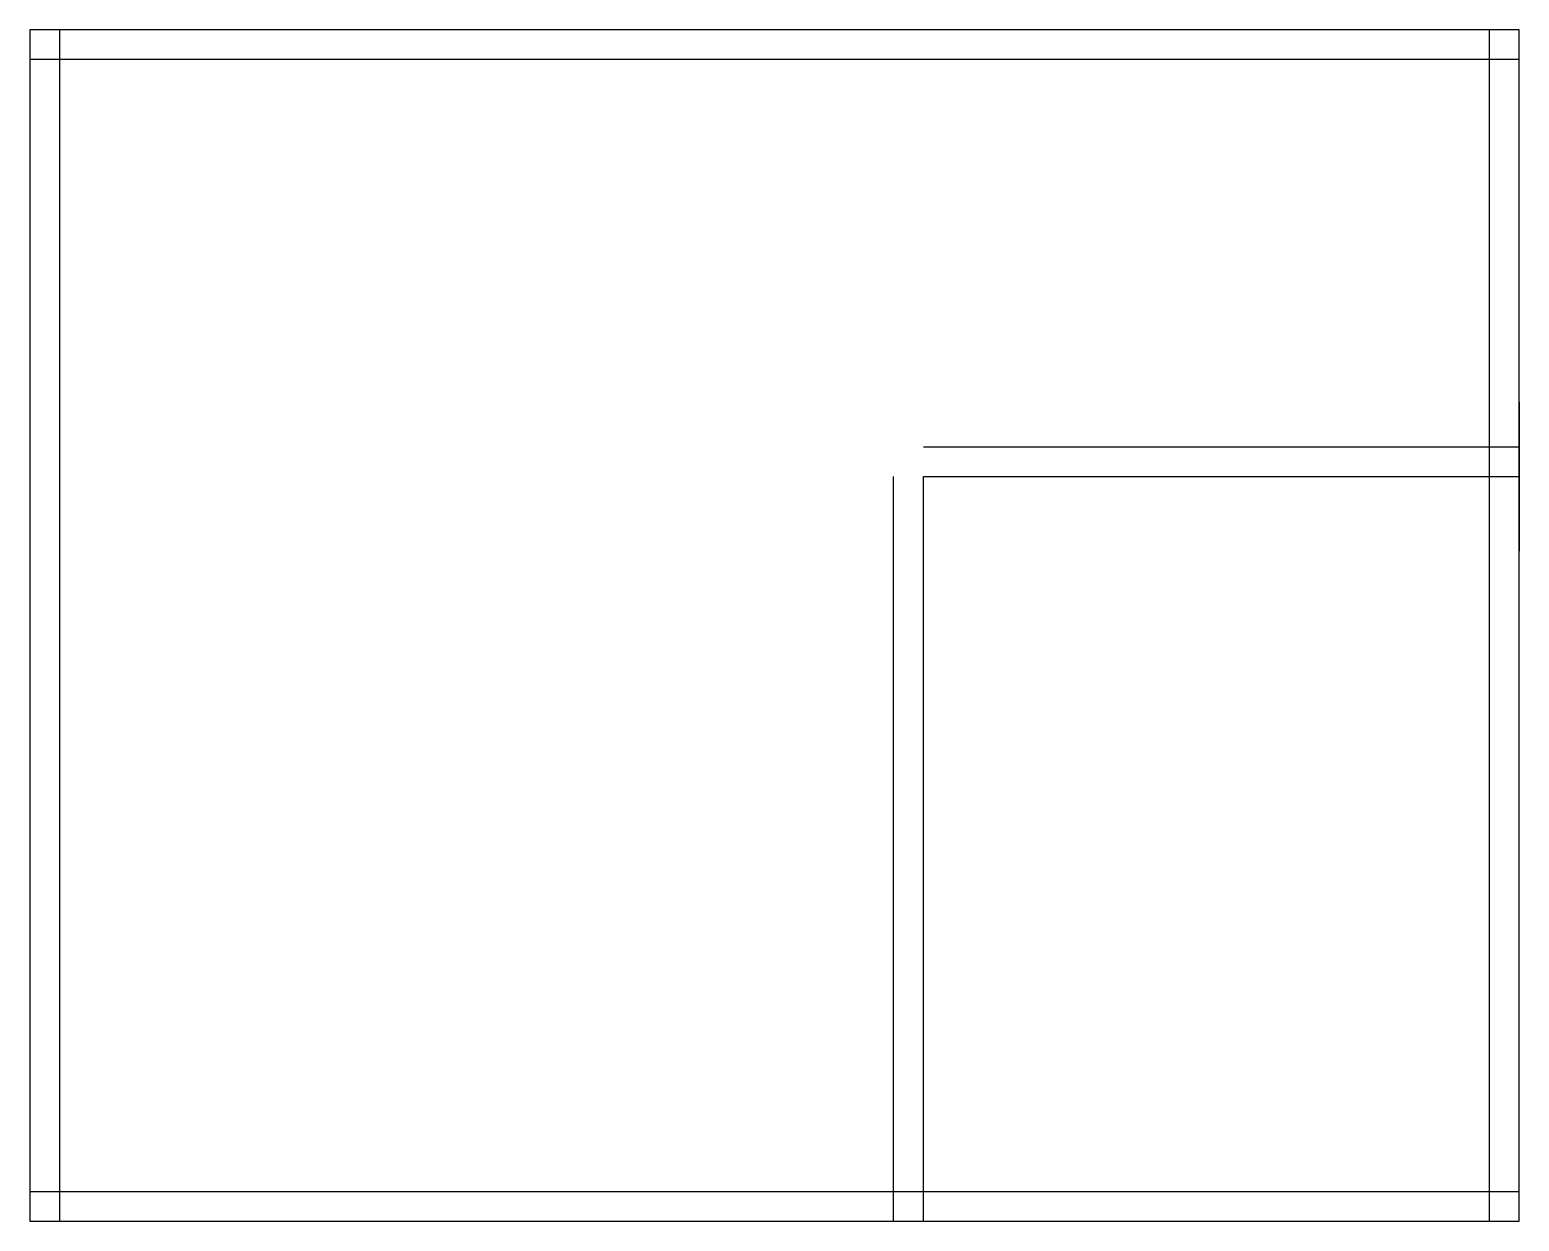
# Model space of a CAD drawing. Header units: metres. Extents: x 0 to 10, y 0 to 8.
import ezdxf

# ---------------------------------------------------------------- set-up
doc = ezdxf.new("R2010")
doc.units = ezdxf.units.M
for name, color, linetype in [('DOOR', 2, 'Continuous'), ('WALL', 7, 'Continuous'), ('WINDOW', 5, 'Continuous')]:
    doc.layers.add(name, color=color, linetype=linetype)

msp = doc.modelspace()

# ---------------------------------------------------------------- linework, layer by layer
at = {"layer": 'DOOR'}
for p, q in [((8, 5), (8.9, 5)), ((6, 2), (6, 2.9)), ((2, 0), (2.9, 0))]:
    msp.add_line(p, q, dxfattribs=at)
at = {"layer": 'WALL'}
for p, q in [((10, 8), (0, 8)), ((0, 8), (0, 0)), ((0.2, 8), (0.2, 0)), ((9.8, 0), (9.8, 8)), ((10, 0), (10, 8)), ((10, 7.8), (0, 7.8)), ((6, 5.2), (10, 5.2)), ((5.8, 0), (5.8, 5)), ((6, 0), (6, 5)), ((6, 5), (10, 5)), ((0, 0.2), (10, 0.2)), ((0, 0), (10, 0))]:
    msp.add_line(p, q, dxfattribs=at)
at = {"layer": 'WINDOW'}
for p, q in [((10, 6), (10, 7.5)), ((10, 5.5), (10, 4.5)), ((4, 0), (5.5, 0))]:
    msp.add_line(p, q, dxfattribs=at)

doc.saveas('drawing.dxf')
